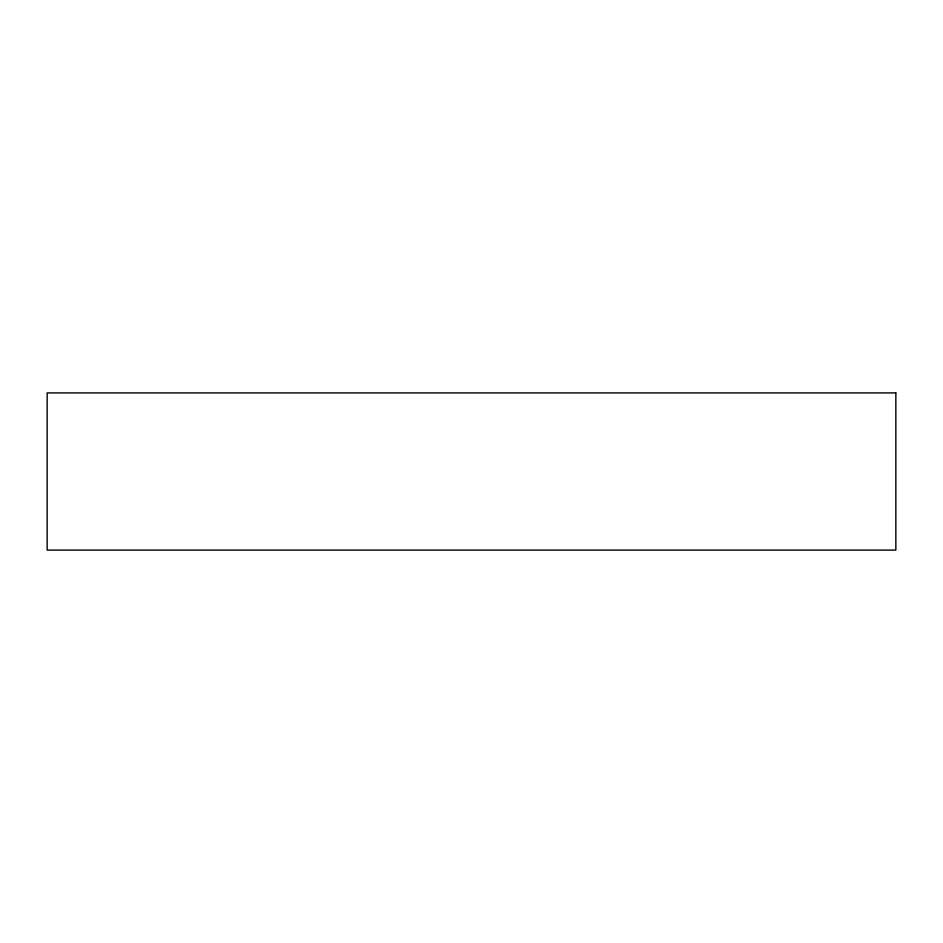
<?xml version="1.0" encoding="UTF-8"?>
<svg xmlns="http://www.w3.org/2000/svg" width="943" height="943" viewBox="0 0 943 943"><rect width="100%" height="100%" fill="white"/><g stroke="black" fill="none" stroke-linecap="round" stroke-linejoin="round"><path stroke-width="1.41" d="M895.85 392.913L47.15 392.913L47.15 550.087L895.85 550.087L895.85 392.913"/></g></svg>
